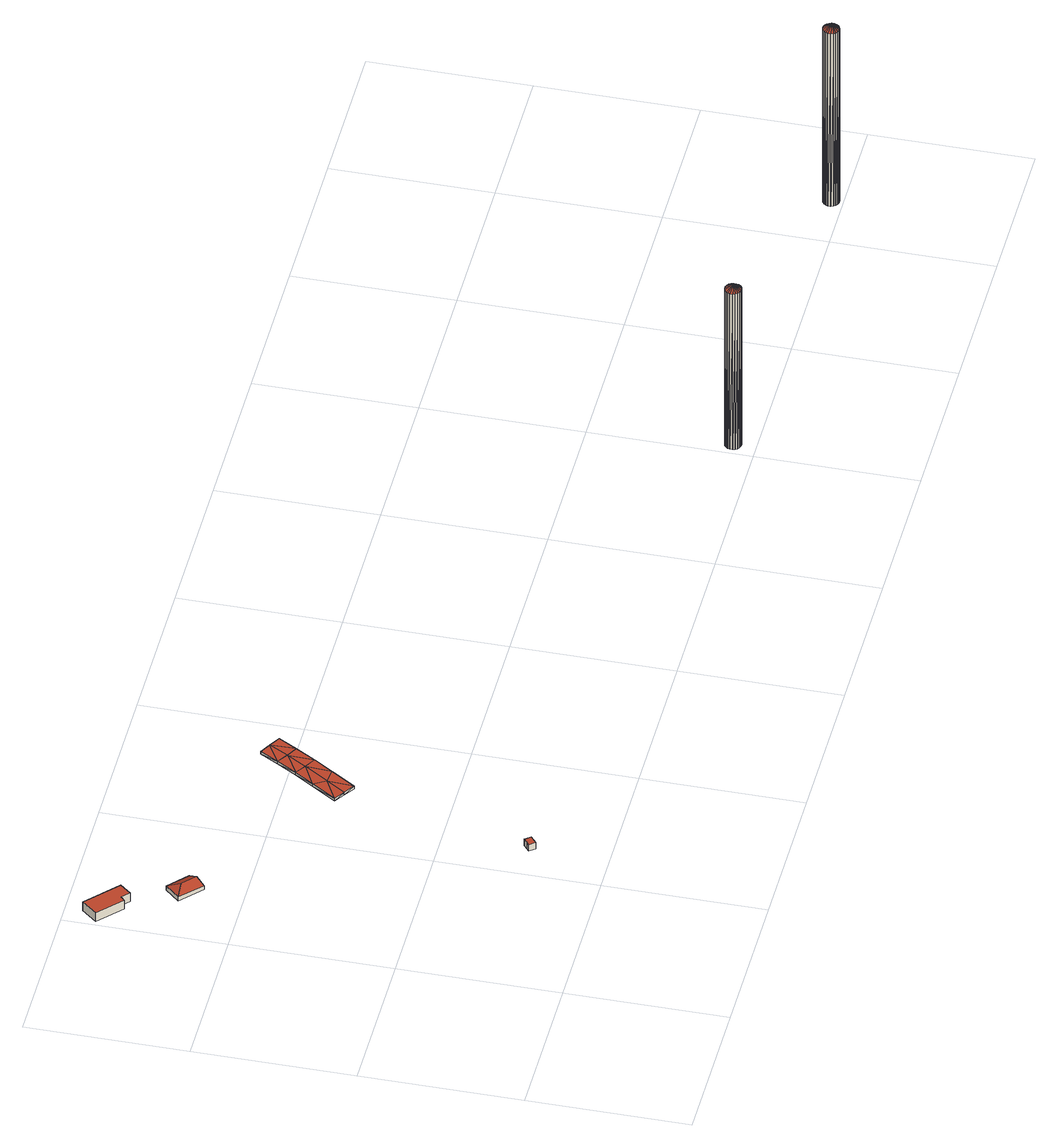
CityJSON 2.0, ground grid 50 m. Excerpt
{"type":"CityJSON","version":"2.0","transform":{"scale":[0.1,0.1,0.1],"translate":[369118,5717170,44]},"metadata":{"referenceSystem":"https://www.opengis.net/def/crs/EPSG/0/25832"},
"CityObjects":{
"building1":{"type":"Building","attributes":{"Geometrietyp2DReferenz":"3000","Gemeindeschluessel":"05562020","function":"31001_1010","roofType":"1000","measuredHeight":3.12},"address":[{"country":"Germany","locality":"Gelsenkirchen","thoroughfareNumber":"7","thoroughfareName":"Resser Grenzweg"}],"geometry":[{"type":"Solid","lod":"2","boundaries":[[[[0,1,2,3]],[[4,5,1,0]],[[6,7,5,4]],[[8,9,7,6]],[[10,11,9,8]],[[3,2,11,10]],[[8,6,4,0,3,10]],[[1,5,7,9,11,2]]]],"semantics":{"surfaces":[{"type":"WallSurface"},{"type":"RoofSurface"},{"type":"GroundSurface"}],"values":[[0,0,0,0,0,0,1,2]]}}]},
"building2":{"type":"Building","attributes":{"Geometrietyp2DReferenz":"3000","Gemeindeschluessel":"05562020","function":"31001_2463","roofType":"5000","measuredHeight":2.97},"address":[{"country":"Germany","locality":"Gelsenkirchen","thoroughfareNumber":"7","thoroughfareName":"Resser Grenzweg"}],"geometry":[{"type":"Solid","lod":"2","boundaries":[[[[12,13,14,15]],[[16,17,13,12]],[[18,19,17,16]],[[15,14,19,18]],[[12,20,16]],[[18,21,15]],[[15,21,20,12]],[[16,20,21,18]],[[13,17,19,14]]]],"semantics":{"surfaces":[{"type":"WallSurface"},{"type":"RoofSurface"},{"type":"GroundSurface"}],"values":[[0,0,0,0,1,0,1,1,2]]}}]},
"building3":{"type":"Building","attributes":{"Geometrietyp2DReferenz":"3000","Gemeindeschluessel":"05513000","function":"31001_2523","roofType":"1000","measuredHeight":2.43},"geometry":[{"type":"Solid","lod":"2","boundaries":[[[[22,23,24,25]],[[26,27,23,22]],[[28,29,27,26]],[[30,31,29,28]],[[25,24,31,30]],[[28,26,22,25,30]],[[23,27,29,31,24]]]],"semantics":{"surfaces":[{"type":"WallSurface"},{"type":"RoofSurface"},{"type":"GroundSurface"}],"values":[[0,0,0,0,0,1,2]]}}]},
"building4":{"type":"Building","attributes":{"Geometrietyp2DReferenz":"2000","Gemeindeschluessel":"05562020","function":"53001_1800","roofType":"9999","measuredHeight":1},"geometry":[{"type":"MultiSurface","lod":"2","boundaries":[[[32,33,34]],[[33,35,34]],[[36,37,32]],[[37,33,32]],[[38,39,36]],[[39,37,36]],[[40,41,38]],[[41,39,38]],[[42,43,40]],[[43,41,40]],[[44,45,42]],[[45,43,42]],[[46,47,44]],[[47,45,44]],[[48,49,46]],[[49,47,46]],[[50,51,48]],[[51,49,48]],[[52,53,50]],[[53,51,50]],[[54,55,52]],[[55,53,52]],[[56,57,54]],[[57,55,54]],[[58,59,56]],[[59,57,56]],[[34,35,58]],[[35,59,58]],[[49,51,60]],[[60,51,53]],[[60,53,61]],[[61,53,55]],[[55,57,62]],[[62,57,63]],[[63,57,35]],[[35,57,59]],[[63,35,37]],[[37,35,33]],[[45,47,60]],[[60,47,49]],[[45,60,61]],[[45,61,43]],[[43,61,64]],[[64,61,55]],[[64,55,62]],[[64,62,43]],[[43,62,41]],[[41,62,63]],[[41,63,39]],[[39,63,37]],[[39,37,43]],[[39,43,41]],[[48,65,50]],[[65,52,50]],[[65,66,52]],[[66,54,52]],[[54,67,56]],[[67,68,56]],[[68,34,56]],[[34,58,56]],[[68,36,34]],[[36,32,34]],[[44,65,46]],[[65,48,46]],[[44,66,65]],[[44,42,66]],[[42,69,66]],[[69,54,66]],[[69,67,54]],[[69,42,67]],[[42,40,67]],[[40,68,67]],[[40,38,68]],[[38,36,68]],[[38,42,36]],[[38,40,42]]],"semantics":{"surfaces":[{"type":"WallSurface"},{"type":"GroundSurface"},{"type":"RoofSurface"}],"values":[0,0,0,0,0,0,0,0,0,0,0,0,0,0,0,0,0,0,0,0,0,0,0,0,0,0,0,0,1,1,1,1,1,1,1,1,1,1,1,1,1,1,1,1,1,1,1,1,1,1,1,1,2,2,2,2,2,2,2,2,2,2,2,2,2,2,2,2,2,2,2,2,2,2,2,2]}}]},
"building5":{"type":"Building","attributes":{"Geometrietyp2DReferenz":"1000","Gemeindeschluessel":"05562020","function":"51002_1251","roofType":"1000","measuredHeight":58.87},"geometry":[{"type":"Solid","lod":"2","boundaries":[[[[70,71,72]],[[71,73,72]],[[74,75,70]],[[75,71,70]],[[76,77,74]],[[77,75,74]],[[78,79,76]],[[79,77,76]],[[80,81,78]],[[81,79,78]],[[82,83,80]],[[83,81,80]],[[84,85,82]],[[85,83,82]],[[86,87,84]],[[87,85,84]],[[88,89,86]],[[89,87,86]],[[90,91,88]],[[91,89,88]],[[92,93,90]],[[93,91,90]],[[94,95,92]],[[95,93,92]],[[96,97,94]],[[97,95,94]],[[98,99,96]],[[99,97,96]],[[100,101,98]],[[101,99,98]],[[102,103,100]],[[103,101,100]],[[104,105,102]],[[105,103,102]],[[106,107,104]],[[107,105,104]],[[108,109,106]],[[109,107,106]],[[72,73,108]],[[73,109,108]],[[73,71,109]],[[71,75,109]],[[75,77,109]],[[77,79,109]],[[79,81,109]],[[81,83,109]],[[83,85,109]],[[85,87,109]],[[87,89,109]],[[89,91,109]],[[91,93,109]],[[93,95,109]],[[95,97,109]],[[97,99,109]],[[99,101,109]],[[101,103,109]],[[103,105,109]],[[105,107,109]],[[70,72,74]],[[72,108,74]],[[108,106,74]],[[106,104,74]],[[104,102,74]],[[102,100,74]],[[100,98,74]],[[98,96,74]],[[96,94,74]],[[94,92,74]],[[92,90,74]],[[90,88,74]],[[88,86,74]],[[86,84,74]],[[84,82,74]],[[82,80,74]],[[80,78,74]],[[78,76,74]]]],"semantics":{"surfaces":[{"type":"WallSurface"},{"type":"GroundSurface"},{"type":"RoofSurface"}],"values":[[0,0,0,0,0,0,0,0,0,0,0,0,0,0,0,0,0,0,0,0,0,0,0,0,0,0,0,0,0,0,0,0,0,0,0,0,0,0,0,0,1,1,1,1,1,1,1,1,1,1,1,1,1,1,1,1,1,1,2,2,2,2,2,2,2,2,2,2,2,2,2,2,2,2,2,2]]}}]},
"building6":{"type":"Building","attributes":{"Geometrietyp2DReferenz":"1000","Gemeindeschluessel":"05562020","function":"51002_1251","roofType":"1000","measuredHeight":65.31},"geometry":[{"type":"Solid","lod":"2","boundaries":[[[[110,111,112]],[[113,114,115]],[[114,110,115]],[[116,117,113]],[[117,114,113]],[[118,119,116]],[[119,117,116]],[[120,121,118]],[[121,119,118]],[[122,123,120]],[[123,121,120]],[[124,125,122]],[[125,123,122]],[[126,127,124]],[[127,125,124]],[[128,129,126]],[[129,127,126]],[[130,131,128]],[[131,129,128]],[[132,133,130]],[[133,131,130]],[[134,135,132]],[[135,133,132]],[[136,137,134]],[[137,135,134]],[[138,139,136]],[[139,137,136]],[[140,141,138]],[[141,139,138]],[[142,143,140]],[[143,141,140]],[[144,145,142]],[[145,143,142]],[[146,147,144]],[[147,145,144]],[[148,149,146]],[[149,147,146]],[[112,111,148]],[[111,149,148]],[[115,110,112]],[[147,149,145]],[[149,111,145]],[[111,110,145]],[[110,114,145]],[[114,117,145]],[[117,119,145]],[[119,121,145]],[[121,123,145]],[[123,125,145]],[[125,127,145]],[[127,129,145]],[[129,131,145]],[[131,133,145]],[[133,135,145]],[[135,137,145]],[[137,139,145]],[[139,141,145]],[[141,143,145]],[[148,146,112]],[[146,144,112]],[[144,142,112]],[[142,140,112]],[[140,138,112]],[[138,136,112]],[[136,134,112]],[[134,132,112]],[[132,130,112]],[[130,128,112]],[[128,126,112]],[[126,124,112]],[[124,122,112]],[[122,120,112]],[[120,118,112]],[[118,116,112]],[[116,113,112]],[[113,115,112]]]],"semantics":{"surfaces":[{"type":"WallSurface"},{"type":"GroundSurface"},{"type":"RoofSurface"}],"values":[[0,0,0,0,0,0,0,0,0,0,0,0,0,0,0,0,0,0,0,0,0,0,0,0,0,0,0,0,0,0,0,0,0,0,0,0,0,0,0,0,1,1,1,1,1,1,1,1,1,1,1,1,1,1,1,1,1,1,2,2,2,2,2,2,2,2,2,2,2,2,2,2,2,2,2,2]]}}]}
},
"vertices":[
[142,1353,46],[142,1353,14],[43,1444,14],[43,1444,46],[113,1318,46],[113,1318,14],[89,1340,46],[89,1340,14],[77,1327,46],[77,1327,14],[2,1396,46],[2,1396,14],
[146,1182,29],[146,1182,14],[213,1120,14],[213,1120,29],[188,1228,29],[188,1228,14],[248,1172,29],[248,1172,14],[191,1183,44],[231,1146,44],
[631,259,25],[631,259,1],[620,250,1],[620,250,25],[646,242,25],[646,242,1],[623,223,25],[623,223,1],[609,241,25],[609,241,1],
[920,1057,24],[920,1057,14],[885,1077,24],[885,1077,14],[887,999,23],[887,999,13],[887,998,23],[887,998,13],[886,997,23],[886,997,13],[852,935,21],[852,935,11],[813,874,19],[813,874,9],[765,798,17],[765,798,7],[731,820,17],[731,820,7],[698,841,17],[698,841,7],[746,917,19],[746,917,9],[784,977,21],[784,977,11],[818,1038,23],[818,1038,13],[850,1096,24],[850,1096,14],[769,879,9],[817,954,11],[851,1016,13],[852,1018,13],[817,955,11],[769,879,19],[817,954,21],[851,1016,23],[852,1018,23],[817,955,21],
[2535,75,617],[2535,75,28],[2530,81,617],[2530,81,28],[2537,68,617],[2537,68,28],[2537,60,617],[2537,60,28],[2535,52,617],[2535,52,28],[2530,46,617],[2530,46,28],[2524,41,617],[2524,41,28],[2517,39,617],[2517,39,28],[2509,39,617],[2509,39,28],[2501,41,617],[2501,41,28],[2495,46,617],[2495,46,28],[2490,52,617],[2490,52,28],[2488,60,617],[2488,60,28],[2488,68,617],[2488,68,28],[2490,75,617],[2490,75,28],[2495,81,617],[2495,81,28],[2501,86,617],[2501,86,28],[2509,88,617],[2509,88,28],[2517,88,617],[2517,88,28],[2524,86,617],[2524,86,28],
[3656,22,47],[3656,30,47],[3656,30,700],[3654,14,700],[3654,14,47],[3656,22,700],[3649,8,700],[3649,8,47],[3643,4,700],[3643,4,47],[3636,1,700],[3636,1,47],[3628,1,700],[3628,1,47],[3620,4,700],[3620,4,47],[3614,8,700],[3614,8,47],[3610,14,700],[3610,14,47],[3607,22,700],[3607,22,47],[3607,30,700],[3607,30,47],[3610,37,700],[3610,37,47],[3614,43,700],[3614,43,47],[3620,48,700],[3620,48,47],[3628,51,700],[3628,51,47],[3636,51,700],[3636,51,47],[3643,48,700],[3643,48,47],[3649,43,700],[3649,43,47],[3654,37,700],[3654,37,47]
]}
